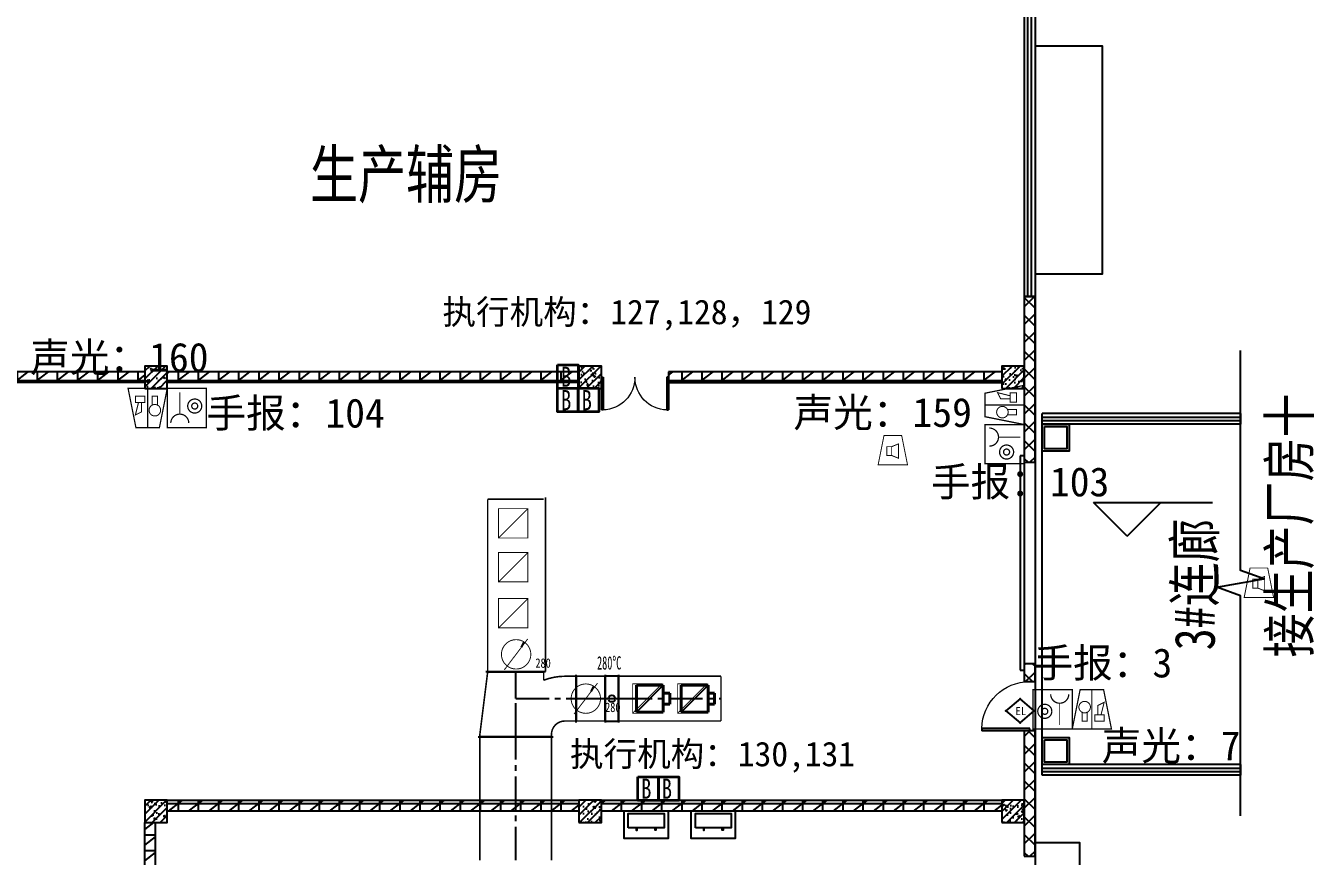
# Model space of a CAD drawing. Header units: millimetres. Extents: x -633009578 to 5705885, y -633235091 to 2571734.
# Drawn here: x 3646209 to 3674997, y 1873800 to 1892350 of the extents above; entities that cross this region are included whole.
import ezdxf
from ezdxf.enums import TextEntityAlignment as Align

# ---------------------------------------------------------------- set-up
doc = ezdxf.new("R2010")
doc.units = ezdxf.units.MM
doc.header["$LTSCALE"] = 1000
doc.header["$MEASUREMENT"] = 0
doc.linetypes.add('CENTER2', pattern=[1.125, 0.75, -0.125, 0.125, -0.125])
doc.linetypes.add('DASH', pattern=[0.35, 0.25, -0.1])
doc.layers.get('0').update_dxf_attribs({"color": 9})
for name, color, linetype in [('000000000000电气', 7, 'Continuous'), ('A-COLUM(柱)', 255, 'Continuous'), ('A-DI-E(标高)', 73, 'Continuous'), ('A-DI-S(箭头)', 76, 'Continuous'), ('A-DOOR(门）', 4, 'Continuous'), ('A-F-AREA(计算)', 5, 'Continuous'), ('A-FLOR(看线)', 8, 'Continuous'), ('A-HATH(填充)', 8, 'Continuous'), ('A-LVTY(厨卫)', 8, 'Continuous'), ('A-ROOF-G(钢构)', 25, 'Continuous'), ('A-TEXT(房间)', 243, 'Continuous'), ('A-WALL(墙)', 255, 'Continuous'), ('A-WINDOW（窗）', 4, 'Continuous'), ('DUCT-排烟中心线', 5, 'CENTER2'), ('DUCT-排烟法兰', 4, 'Continuous'), ('DUCT-排烟管', 2, 'Continuous'), ('DUCT-排烟管端线', 4, 'Continuous'), ('DUCT-排烟阀门', 7, 'Continuous'), ('DUCT-排风风口', 7, 'Continuous'), ('HVAC-water Dim-SF', 241, 'Continuous'), ('WALL', 9, 'Continuous'), ('设备-安防', 3, 'Continuous'), ('设备-消防', 3, 'Continuous')]:
    doc.layers.add(name, color=color, linetype=linetype)
doc.styles.add('_TCH', font='simhei.ttf', dxfattribs={"width": 0.75, "bigfont": 'hztxt.shx'})
doc.styles.add('_TEL_DIM', font='simhei.ttf', dxfattribs={"height": 3.5, "bigfont": 'HZTXT'})
doc.styles.add('_THVAC_DIM', font='simhei.ttf', dxfattribs={"width": 0.8, "height": 3.5, "bigfont": 'HZTXT'})
doc.styles.add('IDQSTYLE', font='simhei.ttf', dxfattribs={"width": 0.707, "bigfont": 'hztxt.shx'})
doc.styles.add('SF', font='simhei.ttf', dxfattribs={"width": 0.75, "bigfont": '@@@hztxt.shx'})
doc.styles.get("Standard").update_dxf_attribs({"font": 'simhei.ttf', "bigfont": 'hztxt.shx'})
doc.styles.add('TXT', font='simhei.ttf', dxfattribs={"width": 0.8, "bigfont": 'hztxt.shx'})
doc.styles.add('宋体', font='simhei.ttf')
pattern_1 = [(0, (1102221.475196039, 677977.5160347573), (0, 350), []), (37.875, (1102621.475196039, 677977.5160347573), (-169.61527734408, 218.0766567528281), []), (90, (1102621.475196039, 677977.5160347573), (-450, 2.755455298081545e-14), [])]
pattern_2 = [(45, (1102421.475196039, 677977.5160347573), (-200.0002033111466, 200.0002033111467), []), (135, (1102421.475196039, 677977.5160347573), (-200.0002033111467, -200.0002033111466), [])]

# ---------------------------------------------------------------- blocks, each defined once
blk = doc.blocks.new('HC001298')
at = {"color": 0, "linetype": 'Continuous', "const_width": 0.2}
blk.add_lwpolyline([(-3.125, 3.125), (3.125, 3.125), (3.125, -3.125), (-3.125, -3.125)], close=True, dxfattribs=at)
blk.add_lwpolyline([(-3.125, -3.125), (3.125, 3.125)], dxfattribs=at)
at = {"color": 0, "style": 'IDQSTYLE', "width": 0.7}
blk.add_attdef('PSFHATT', (5.125, -3.125), '', height=2.5, dxfattribs=at)
blk = doc.blocks.new('HC001303')
at = {"color": 0, "linetype": 'Continuous'}
blk.add_line((1.147673841419251, 1.538953517481514), (1.735401947549264, 2.599742189978989), dxfattribs=at)
at = {"color": 0, "linetype": 'Continuous', "const_width": 0.2}
blk.add_lwpolyline([(2.673745217742495e-14, -3.125, 0.1989123673796571), (2.209708691207992, -2.209708691207937, 0.1989123673796571), (3.125000000000028, -4.323120637516818e-16, 0.1989123673796568), (2.209708691207993, 2.209708691207993, 0.1989123673796569), (2.841876514387939e-14, 3.125, 0.1989123673796569), (-2.209708691207936, 2.209708691207994, 0.1989123673796568), (-3.124999999999972, 2.10353517373855e-15, 0.1989123673796572), (-2.209708691207937, -2.209708691207936, 0.1989123673796571)], format="xyb", close=True, dxfattribs=at)
blk.add_lwpolyline([(-2.500110713345594, -3.281016827298258), (2.47847216535268, 3.297393019579605)], dxfattribs=at)
at = {"color": 0, "style": 'IDQSTYLE', "width": 0.7}
for tag, p in [('280', (4.109408226946883, -2.854615367737885)), ('PSFHATT', (5.125000010000028, -3.281016827298258))]:
    blk.add_attdef(tag, p, '', height=2, dxfattribs=at)
blk = doc.blocks.new('HC001213')
at = {"color": 0, "linetype": 'Continuous', "const_width": 0.2}
blk.add_lwpolyline([(-1.875, 3.125), (1.875, 3.125), (3.125, -3.125), (-3.125, -3.125)], close=True, dxfattribs=at)
for points in [[(-1.293653517016746, 0.7382802506738564), (-0.243653517016746, 0.7382802506738564), (-0.243653517016746, -1.136719749326144), (-1.293653517016746, -1.136719749326144), (-1.293653517016746, 0.7382802506738564)], [(-0.243653517016746, 0.7382802506738564), (1.231346482983254, 1.338280250673856), (1.231346482983254, -1.736719749326144), (-0.243653517016746, -1.136719749326144)]]:
    blk.add_lwpolyline(points, dxfattribs=at)
at = {"color": 0, "style": 'IDQSTYLE', "width": 0.7}
blk.add_attdef('PSFHATT', (5.125, -3.125), '', height=2.5, dxfattribs=at)
blk = doc.blocks.new('HC001212')
at = {"color": 0, "linetype": 'Continuous', "const_width": 0.2}
blk.add_lwpolyline([(-1.875, 3.125), (1.875, 3.125), (3.125, -3.125), (-3.125, -3.125)], close=True, dxfattribs=at)
at = {"color": 0, "linetype": 'Continuous'}
for points, const_width in [([(0, 3.125), (0, -3.125)], 0.2), ([(-1.459485991813081, -0.8805239327332393), (-1.95948599181308, 1.119476067266761), (-0.9594859918130805, 0.619476067266761), (-0.9594859918130805, -0.8805239327332393)], 0.16), ([(-1.959485991813081, -1.880523932733239), (-1.95948599181308, -0.8805239327332393), (-0.4594859918130805, -0.8805239327332393), (-0.4594859918130805, -1.880523932733239), (-1.959485991813081, -1.880523932733239)], 0.16), ([(0.7290485194275803, -0.380523932733239), (0.7290485194281489, -1.880523932733239), (1.569048519428149, -1.880523932733239), (1.569048519430491, -0.380523932733239)], 0.16)]:
    blk.add_lwpolyline(points, dxfattribs=dict(at, const_width=const_width))
at = {"color": 0, "linetype": 'Continuous', "const_width": 0.16}
blk.add_lwpolyline([(1.799048519428144, -0.2905239327332435, 0.1989123673796631), (2.068287334970649, 0.3594760672667566, 0.1989123673796631), (1.799048519428145, 1.009476067266757, 0.1989123673796404), (1.149048519428189, 1.278714882809276, 0.1989123673796654), (0.4990485194281443, 1.009476067266757, 0.198912367379653), (0.2298097038856248, 0.3594760672667572, 0.1989123673796529), (0.4990485194281444, -0.2905239327332433, 0.1989123673796571), (1.14904851942816, -0.5597627482757622, 0.1989123673796488)], format="xyb", close=True, dxfattribs=at)
at = {"color": 0, "style": 'IDQSTYLE', "width": 0.7}
blk.add_attdef('PSFHATT', (5.125, -3.125), '', height=2.5, dxfattribs=at)
blk = doc.blocks.new('HC001208')
at = {"color": 0, "linetype": 'Continuous', "const_width": 0.2}
blk.add_lwpolyline([(-3.125, 3.125), (3.125, 3.125), (3.125, -3.125), (-3.125, -3.125)], close=True, dxfattribs=at)
blk.add_lwpolyline([(-2.560875308812533, 2.421549273106315, 0.198912367379651), (-2.13910907372117, 1.40331550819771, 0.1989123673796632), (-1.120875308812534, 0.9815492731063138, 0.1989123673796561), (-0.1026415439039181, 1.403315508197666, 0.1989123673796525), (0.3191246911874668, 2.421549273106313)], format="xyb", dxfattribs=at)
at = {"color": 0, "linetype": 'Continuous', "const_width": 0.128}
blk.add_lwpolyline([(-1.120875308812544, 0.9815492731063138), (-1.120875308812535, -2.518826738720627)], dxfattribs=at)
at = {"color": 0, "linetype": 'Continuous', "const_width": 0.2}
for points in [[(2.383210274305692, -0.3093507400644881, 0.9999999999999997), (0.1432102743056918, -0.3093507400644877, 0.9999999999999999)], [(0.7832102743056915, -0.3093507400644884, 0.9999999999999994), (1.743210274305692, -0.3093507400644881, 0.9999999999999994)]]:
    blk.add_lwpolyline(points, format="xyb", close=True, dxfattribs=at)
at = {"color": 0, "style": 'IDQSTYLE', "width": 0.7}
blk.add_attdef('PSFHATT', (5.125, -3.125), '', height=2.5, dxfattribs=at)
blk = doc.blocks.new('$equip$00002474')
for p, q in [((-0.519992380955955, 1.000000338535756e-05), (7.619048119522631e-06, 0.4400100000020757)), ((7.619048119522631e-06, -0.4399899999989429), (-0.519992380955955, 1.000000338535756e-05)), ((7.619048119522631e-06, 0.4400100000020757), (0.5200076190521941, 1.000000338535756e-05)), ((0.5200076190521941, 1.000000338535756e-05), (7.619048119522631e-06, -0.4399899999989429))]:
    blk.add_line(p, q)
at = {"const_width": 0.04}
blk.add_lwpolyline([(7.619048119522631e-06, 0.4400100000020757), (-0.519992380955955, 1.000000338535756e-05), (7.619048119522631e-06, -0.4399899999989429), (0.5200076190521941, 1.000000338535756e-05), (7.619048119522631e-06, 0.4400100000020757), (-0.519992380955955, 1.000000338535756e-05)], dxfattribs=at)
for p in [(-0.519992380955955, 1.000000338535756e-05), (7.619048119522631e-06, 0.4400100000020757), (0.5200076190521941, 1.000000338535756e-05), (7.619048119522631e-06, -0.4399899999989429)]:
    blk.add_point(p)
at = {"color": 7, "style": '_TEL_DIM'}
blk.add_attdef('$TEXT$', text='', height=0.3, dxfattribs=at).set_placement((0.02805548798642121, 0.01213281898526475), align=Align.MIDDLE_CENTER)
at = {"color": 7, "style": '_TEL_DIM', "flags": 1}
blk.add_attdef('A', text='', height=2e-05, dxfattribs=at).set_placement((0, 0), align=Align.MIDDLE_CENTER)
blk = doc.blocks.new('开水器aaa')
at = {"layer": 'A-LVTY(厨卫)'}
for points in [[(7453607.282514825, -191465.6006925891), (7454607.282514825, -191465.6006925891), (7454607.282514825, -192065.6006983465), (7453607.282514825, -192065.6006983465)], [(7454507.282514825, -191836.1650642345), (7454507.282514825, -191516.1650642345), (7453707.282514825, -191516.1650642345), (7453707.282514825, -191836.1650642345)], [(7453887.282514825, -191836.1650642345), (7453887.282514825, -191886.1650642345), (7453907.282514825, -191886.1650642345), (7453907.282514825, -191836.1650642345)], [(7454327.282514825, -191836.1650642345), (7454327.282514825, -191886.1650642345), (7454307.282514825, -191886.1650642345), (7454307.282514825, -191836.1650642345)]]:
    blk.add_lwpolyline(points, close=True, dxfattribs=at)
blk = doc.blocks.new('$DorLib2D$00000002')
for p, q in [((-0.5, -5.684341886080802e-17), (-0.5000000000000007, 0.4875)), ((-0.4750000000000007, 0.4875), (-0.5000000000000007, 0.4875)), ((-0.475, -2.842170943040401e-17), (-0.4750000000000007, 0.4875)), ((0.475, -2.842170943040401e-17), (0.4750000000000007, 0.4875)), ((0.4750000000000007, 0.4875), (0.5000000000000007, 0.4875)), ((0.5, -5.684341886080802e-17), (0.5000000000000007, 0.4875)), ((-0.5, -5.684341886080802e-17), (-0.475, -2.842170943040401e-17)), ((0.5, -5.684341886080802e-17), (0.475, -2.842170943040401e-17))]:
    blk.add_line(p, q)
at = {"lineweight": 13}
for centre, start, end in [((-0.4875, -4.263256414560601e-17), 0, 88.53071641864632), ((0.4875, -4.263256414560601e-17), 91.4692835813537, 180)]:
    blk.add_arc(centre, 0.4875, start, end, dxfattribs=at)
blk = doc.blocks.new('$DorLib2D$00000001')
for p, q in [((0.45, 0.9750000000000001), (0.5000000000000002, 0.9750000000000001)), ((0.45, 0), (0.45, 0.9750000000000001)), ((0.5, 0), (0.5, 0.9750000000000001)), ((0.5, 0), (0.45, 0))]:
    blk.add_line(p, q)
at = {"lineweight": 13}
blk.add_arc((0.475, 0), 0.975, 91.4692835813538, 180, dxfattribs=at)
blk = doc.blocks.new('$DorLib2D$00000126')
at = {"color": 0, "linetype": 'Continuous'}
for p, q in [((-0.5319999999956053, 0.5), (-0.5319999999956053, 0.900000000000091)), ((0.5320000000047003, 0.900000000000091), (0.5320000000047003, 0.5000000000002274))]:
    blk.add_line(p, q, dxfattribs=at)
at = {"color": 0, "linetype": 'DASH'}
for p, q in [((-0.5319999999956053, 0.900000000000091), (0.5320000000047003, 0.900000000000091)), ((-0.5319999999956053, 0.5), (0.5320000000047003, 0.5000000000002274))]:
    blk.add_line(p, q, dxfattribs=at)
blk = doc.blocks.new('$TCHSYS$WIN2D')
for p, q in [((-0.5, 0.5), (0.5, 0.5)), ((-0.5, 0.5), (-0.4999999999999999, -0.5)), ((0.5, 0.5), (0.4999999999999998, -0.5)), ((0.5, 0.1666666666666666), (-0.5, 0.1666666666666666)), ((0.5, -0.1666666666666667), (-0.5, -0.1666666666666667)), ((-0.4999999999999999, -0.5), (0.5, -0.5))]:
    blk.add_line(p, q)
blk = doc.blocks.new('$WINLIB2D$00000001')
at = {"color": 0}
for points in [[(-0.4999999999999964, 0.5000000000000142), (-0.4999999999999964, -0.4999999999999858)], [(-0.4999999999999964, 0.5000000000000142), (0.5000000000000036, 0.5000000000000142)], [(0.5000000000000036, -0.4999999999999858), (0.5000000000000036, 0.5000000000000142)], [(0.5000000000000036, 0.1666666666666714), (-0.4999999999999964, 0.1666666666666714)], [(0.5000000000000036, -0.1666666666666572), (-0.4999999999999964, -0.1666666666666572)], [(-0.4999999999999964, -0.4999999999999858), (0.5000000000000036, -0.4999999999999858)]]:
    blk.add_lwpolyline(points, dxfattribs=at)
blk = doc.blocks.new('_FZH')
h = blk.add_hatch()
h.set_pattern_fill('钢筋混凝土', color=256, scale=0.1, style=0)
h.set_pattern_definition([(45, (0, 0), (-0.1767766952966369, 0.1767766952966369), []), (50, (0, 0), (0.7172601826007535, -0.06275213498259512), [0.07500000000000001, -0.8250000000000001]), (355, (0, 0), (-0.138751333613, 0.7521921337000119), [0.06, -0.66]), (100.4514, (0.05977168000000001, -0.00522934), (0.5785093817140216, 0.6894395420609536), [0.06374019, -0.701142112]), (46.1842, (0, 0.2), (1.067241048625645, -0.1655190143290181), [0.1125, -1.2375]), (96.6356, (0.088936745, 0.186206693), (0.9346627055487033, 0.9741178709004418), [0.095610288, -1.051713]), (351.1842, (0, 0.2), (0.9346619451336272, 0.9741186009253247), [0.09000000000000001, -0.9900000000000001]), (21, (0.1, 0.15), (0.5969070521184617, -0.4026188906653388), [0.07500000000000001, -0.8250000000000001]), (326, (0.1, 0.15), (0.2433153319215824, 0.7251500450468529), [0.06, -0.66]), (71.4514, (0.149742233, 0.116448394), (0.84022262858149, 0.3225304967099524), [0.06374019, -0.701142112]), (37.50000000000001, (0, 0), (0.01215985531729062, 0.3328938538313115), [0, -0.652, 0, -0.67, 0, -0.6625000000000001]), (7.499999999999999, (0, 0), (0.2630695374421486, 0.3944117118823603), [0, -0.382, 0, -0.637, 0, -0.2525]), (-32.5, (-0.223, 0), (0.533822436172409, -0.02255487173437976), [0, -0.25, 0, -0.78, 0, -1.035]), (-42.5, (-0.323, 0), (0.5831861693423862, 0.1001049823323177), [0, -0.325, 0, -0.518, 0, -0.735])])
h.paths.add_polyline_path([(-0.5, -0.5), (0.5, -0.5), (0.5, 0.5), (-0.5, 0.5)])
blk.add_lwpolyline([(-0.5, -0.5), (0.5, -0.5), (0.5, 0.5), (-0.5, 0.5)], close=True)
blk = doc.blocks.new('$风口$00000116')
blk.add_line((-100, 100), (100, -100))
at = {"lineweight": 40}
for p, q in [((100, 100), (-100, 100)), ((-100, 100), (-100, -100)), ((100, -100), (100, 100)), ((-100, -100), (100, -100)), ((-41.83000000000175, -100), (-41.83000000000175, -148.9999999999982)), ((-41.83000000000175, -148.9999999999982), (41.83000000000175, -148.9999999999982)), ((41.83000000000175, -148.9999999999982), (41.83000000000175, -100))]:
    blk.add_line(p, q, dxfattribs=at)
blk = doc.blocks.new('00000594Cent')
at = {"lineweight": -2}
blk.add_line((-218.75, 1.4210854715202e-14), (218.75, 1.4210854715202e-14), dxfattribs=at)
at = {"color": 0, "linetype": 'ByBlock', "lineweight": -2}
blk.add_circle((0, 1.4210854715202e-14), 125, dxfattribs=at)
blk = doc.blocks.new('00000594Body')
at = {"color": 0, "linetype": 'ByBlock', "lineweight": -2}
for p, q in [((-250, -500), (-249.9999999999964, 500)), ((250, 500), (-250, 500)), ((250, -500), (250.0000000000036, 500)), ((-250, -500), (250, -500))]:
    blk.add_line(p, q, dxfattribs=at)

msp = doc.modelspace()

# ---------------------------------------------------------------- hatches: boundary and pattern name
at = {"layer": 'A-HATH(填充)'}
h = msp.add_hatch(dxfattribs=at)
h.set_pattern_fill('多孔材料', color=256, scale=100, style=0)
h.set_pattern_definition(pattern_2)
h.paths.add_polyline_path([(3668519.994031753, 1886299.596922615), (3668519.994031753, 1882599.596922615), (3668759.994031753, 1882599.596922615), (3668759.994031753, 1886299.596922615)])
h = msp.add_hatch(dxfattribs=at)
h.set_pattern_fill('空心砖', color=256, scale=100, style=0)
h.set_pattern_definition(pattern_1)
h.paths.add_polyline_path([(3640169.994031749, 1884619.596922424), (3640169.994031749, 1884379.596922424), (3648869.994031749, 1884379.596922424), (3648869.994031749, 1884619.596922424)])
h = msp.add_hatch(dxfattribs=at)
h.set_pattern_fill('空心砖', color=256, scale=100, style=0)
h.set_pattern_definition(pattern_1)
h.paths.add_polyline_path([(3649369.994031749, 1884619.596922424), (3649369.994031749, 1884379.596922424), (3658569.994031749, 1884379.596922424), (3658569.994031749, 1884619.596922424)])
h = msp.add_hatch(dxfattribs=at)
h.set_pattern_fill('空心砖', color=256, scale=100, style=0)
h.set_pattern_definition(pattern_1)
h.paths.add_polyline_path([(3668019.994031749, 1884619.596922424), (3660569.994031488, 1884619.596922421), (3660569.994031488, 1884379.596922421), (3668019.994031749, 1884379.596922424)])
h = msp.add_hatch(dxfattribs=at)
h.set_pattern_fill('多孔材料', color=256, scale=100, style=0)
h.set_pattern_definition(pattern_2)
h.paths.add_polyline_path([(3668519.994031753, 1878099.596922615), (3668519.994031753, 1877699.596922615), (3668759.994031753, 1877699.596922615), (3668759.994031753, 1878099.596922615)])
h = msp.add_hatch(dxfattribs=at)
h.set_pattern_fill('多孔材料', color=256, scale=100, style=0)
h.set_pattern_definition(pattern_2)
h.paths.add_polyline_path([(3668519.994031753, 1876599.596922615), (3668519.994031753, 1873799.596893623), (3668759.994031753, 1873799.596893624), (3668759.994031753, 1876599.596922615)])
h = msp.add_hatch(dxfattribs=at)
h.set_pattern_fill('空心砖', color=256, scale=100, style=0)
h.set_pattern_definition(pattern_1)
h.paths.add_polyline_path([(3649369.994031749, 1875044.596922277), (3649369.994031749, 1874804.596922276), (3658569.994031749, 1874804.596922307), (3658569.994031749, 1875044.596922307)])
h = msp.add_hatch(dxfattribs=at)
h.set_pattern_fill('空心砖', color=256, scale=100, style=0)
h.set_pattern_definition(pattern_1)
h.paths.add_polyline_path([(3659069.994031749, 1875044.596922308), (3659069.994031749, 1874804.596922308), (3668019.994031749, 1874804.596922308), (3668019.994031749, 1875044.596922308)])
h = msp.add_hatch(dxfattribs=at)
h.set_pattern_fill('空心砖', color=256, scale=100, style=0)
h.set_pattern_definition(pattern_1)
h.paths.add_polyline_path([(3649109.994031752, 1874549.596922424), (3648869.994031749, 1874549.596922424), (3648869.994031748, 1867349.596922422), (3649109.994031752, 1867589.596922423)])

# ---------------------------------------------------------------- linework, layer by layer
at = {"layer": '000000000000电气', "color": 1, "lineweight": 35}
for points in [[(3658093.537051551, 1884775.210535218), (3658553.875077345, 1884775.210535218), (3658553.875077345, 1884246.868028341), (3658093.537051551, 1884246.868028341)], [(3658093.537051551, 1884252.09914227), (3658553.875077345, 1884252.09914227), (3658553.875077345, 1883723.756635393), (3658093.537051551, 1883723.756635393)], [(3658553.875077345, 1884252.09914227), (3659014.21310314, 1884252.09914227), (3659014.21310314, 1883723.756635393), (3658553.875077345, 1883723.756635393)], [(3659883.613664958, 1875572.939429196), (3660343.951690753, 1875572.939429196), (3660343.951690753, 1875044.596922318), (3659883.613664958, 1875044.596922318)], [(3660343.951690753, 1875572.939429196), (3660804.289716547, 1875572.939429196), (3660804.289716547, 1875044.596922318), (3660343.951690753, 1875044.596922318)]]:
    msp.add_lwpolyline(points, close=True, dxfattribs=at)
at = {"layer": 'A-DI-E(标高)'}
for p, q in [((3670818.436187221, 1880951.016034757), (3670068.436187221, 1881701.016034757)), ((3670068.436187221, 1881701.016034757), (3672727.430693105, 1881701.016034757)), ((3670818.436187221, 1880951.016034757), (3671568.436187221, 1881701.016034757))]:
    msp.add_line(p, q, dxfattribs=at)
at = {"layer": 'A-DI-S(箭头)'}
msp.add_lwpolyline([(3673347.814880404, 1874699.596922423), (3673347.814880406, 1879618.346922423), (3672822.814880406, 1879809.431295413), (3673872.814880406, 1879994.574625157), (3673347.814880406, 1880180.846922423), (3673347.814880409, 1885099.596922423)], dxfattribs=at)
at = {"layer": 'A-DOOR(门）'}
for p, q in [((3668759.994031749, 1882599.596922394), (3668759.994031749, 1878099.596922394)), ((3668759.994031749, 1877699.596922208), (3668759.994031749, 1876599.596922208))]:
    msp.add_line(p, q, dxfattribs=at)
at = {"layer": 'A-F-AREA(计算)'}
msp.add_lwpolyline([(3534479.971570265, 1991839.59697076), (3668759.971570265, 1991839.59697076), (3668759.971570265, 1855759.59697076), (3534479.971570265, 1855759.59697076)], close=True, dxfattribs=at)
at = {"layer": 'A-FLOR(看线)'}
for points in [[(3668759.994031747, 1891899.596922421), (3670259.994031749, 1891899.596922421), (3670259.994031751, 1886799.596922421), (3668759.994031749, 1886799.596922421)], [(3668919.994031747, 1876399.596922393), (3668919.994031747, 1882899.596922396)], [(3668759.994031744, 1871699.596923719), (3669759.994031731, 1871699.596923721), (3669759.994031744, 1874099.597417979), (3668759.994031744, 1874099.596923897)]]:
    msp.add_lwpolyline(points, dxfattribs=at)
at = {"layer": 'A-ROOF-G(钢构)'}
for points in [[(3668919.994031747, 1883449.596922395), (3669519.994031747, 1883449.596922395), (3669519.994031747, 1882849.596922395), (3668919.994031747, 1882849.596922395)], [(3668969.994031747, 1883399.596922395), (3669469.994031747, 1883399.596922395), (3669469.994031747, 1882899.596922395), (3668969.994031747, 1882899.596922395)], [(3668919.994031747, 1876449.596922392), (3669519.994031747, 1876449.596922392), (3669519.994031747, 1875849.596922392), (3668919.994031747, 1875849.596922392)], [(3668969.994031747, 1876399.596922392), (3669469.994031747, 1876399.596922392), (3669469.994031747, 1875899.596922392), (3668969.994031747, 1875899.596922392)]]:
    msp.add_lwpolyline(points, close=True, dxfattribs=at)
at = {"layer": 'A-WALL(墙)'}
for p, q in [((3648869.994031977, 1884619.596922421), (3640169.994031977, 1884619.596922392)), ((3658569.994031977, 1884619.596922422), (3649369.994031976, 1884619.596922417)), ((3668019.994031749, 1884619.596922424), (3660569.994031488, 1884619.596922421)), ((3660569.994031488, 1884619.596922421), (3660569.994031488, 1884379.596922421)), ((3648869.994031977, 1884379.596922421), (3640169.994031977, 1884379.596922452)), ((3658569.994031977, 1884379.596922422), (3649369.994031976, 1884379.596922423)), ((3660569.994031488, 1884379.596922421), (3668019.994031749, 1884379.596922424)), ((3668919.994031747, 1883449.596922395), (3668919.994031747, 1883689.596922395)), ((3673347.814880408, 1883449.596922395), (3673347.814880408, 1883689.596922395)), ((3668919.994031747, 1875609.596922392), (3668919.994031747, 1875849.596922392)), ((3673347.814880405, 1875609.596922392), (3673347.814880405, 1875849.596922392)), ((3658569.994031977, 1875044.596922333), (3649369.994031, 1875044.596922313)), ((3668019.994031977, 1875044.596922344), (3659069.994031977, 1875044.596922316)), ((3658569.994031977, 1874804.596922321), (3649369.994031, 1874804.59692228)), ((3668019.994031977, 1874804.596922344), (3659069.994031977, 1874804.596922269)), ((3648869.994031748, 1867349.596922422), (3648869.994031754, 1874549.596922453)), ((3649109.994031752, 1867589.596922423), (3649109.994031699, 1874549.596922453))]:
    msp.add_line(p, q, dxfattribs=at)
at = {"layer": 'DUCT-排烟中心线', "color": 8}
for p, q in [((3657155.57807605, 1877319.769935513), (3657155.57807605, 1877919.769935513)), ((3657155.57807605, 1876469.769935513), (3657155.57807605, 1877319.769935513)), ((3657155.57807605, 1877319.769935513), (3658505.57807605, 1877319.769935513)), ((3658505.778076049, 1877319.769935513), (3659155.030683874, 1877319.769935513)), ((3659455.430683873, 1877319.769935513), (3661742.444031593, 1877319.769935513)), ((3657155.57807605, 1873708.866781539), (3657155.57807605, 1876469.569935513))]:
    msp.add_line(p, q, dxfattribs=at)
at = {"layer": 'DUCT-排烟法兰', "color": 8}
for p, q in [((3657820.57807605, 1877919.869935513), (3656490.57807605, 1877919.869935513)), ((3658505.67807605, 1876789.769935513), (3658505.67807605, 1877849.769935513)), ((3659155.130683873, 1877849.769935513), (3659155.130683873, 1876789.769935513)), ((3659455.330683874, 1877849.769935513), (3659455.330683874, 1876789.769935513)), ((3656315.57807605, 1876469.669935513), (3657995.57807605, 1876469.669935513))]:
    msp.add_line(p, q, dxfattribs=at)
at = {"layer": 'DUCT-排烟管', "color": 8, "const_width": 35}
for points in [[(3656530.57807605, 1881774.50293815), (3656530.57807605, 1879013.799784177)], [(3657780.57807605, 1881774.50293815), (3656530.57807605, 1881774.50293815)], [(3657820.57807605, 1881817.205909003), (3657820.57807605, 1879056.50275503)], [(3656530.57807605, 1880680.473089487), (3656530.57807605, 1877919.769935513)], [(3657820.57807605, 1880680.573089486), (3657820.57807605, 1877919.869935513)], [(3656530.57807605, 1877919.769935513), (3656355.57807605, 1876519.769935513)], [(3657780.57807605, 1877729.883566541), (3657780.57807605, 1877919.769935513)], [(3658505.57807605, 1877819.769935513), (3658255.57807605, 1877819.769935513)], [(3659155.030683874, 1877819.769935513), (3658505.778076049, 1877819.769935513)], [(3659155.230683873, 1877819.769935513), (3659455.230683873, 1877819.769935513)], [(3661742.444031593, 1877819.769935513), (3659455.430683873, 1877819.769935513)], [(3661742.444031593, 1876819.769935513), (3661742.444031593, 1877819.769935513)], [(3658255.57807605, 1876819.769935513), (3658505.57807605, 1876819.769935513)], [(3658505.778076049, 1876819.769935513), (3659155.030683874, 1876819.769935513)], [(3659455.230683873, 1876819.769935513), (3659155.230683873, 1876819.769935513)], [(3659455.430683873, 1876819.769935513), (3661742.444031593, 1876819.769935513)], [(3656355.57807605, 1876519.769935513), (3656355.57807605, 1876469.769935513)], [(3656355.57807605, 1876469.569935513), (3656355.57807605, 1873708.866781539)], [(3657955.57807605, 1876469.769935513), (3657955.57807605, 1876519.769935513)], [(3657955.57807605, 1873708.866781539), (3657955.57807605, 1876469.569935513)]]:
    msp.add_lwpolyline(points, dxfattribs=at)
for points in [[(3658255.57807605, 1877819.769935513, 0.09378501248144451), (3657780.57807605, 1877729.883566541)], [(3658255.57807605, 1876819.769935513, 0.4142135623733222), (3657955.57807605, 1876519.769935513)]]:
    msp.add_lwpolyline(points, format="xyb", dxfattribs=at)
at = {"layer": 'DUCT-排烟管端线', "color": 8}
for p, q in [((3656530.57807605, 1877919.969935513), (3657780.57807605, 1877919.969935513)), ((3657780.57807605, 1877919.769935513), (3656530.57807605, 1877919.769935513)), ((3658505.57807605, 1876819.769935513), (3658505.57807605, 1877819.769935513)), ((3658505.778076049, 1877819.769935513), (3658505.778076049, 1876819.769935513)), ((3659155.030683874, 1876819.769935513), (3659155.030683874, 1877819.769935513)), ((3659155.230683873, 1877819.769935513), (3659155.230683873, 1876819.769935513)), ((3659455.230683873, 1877819.769935513), (3659455.230683873, 1876819.769935513)), ((3659455.430683873, 1877819.769935513), (3659455.430683873, 1876819.769935513)), ((3656355.57807605, 1876469.769935513), (3657955.57807605, 1876469.769935513)), ((3657955.57807605, 1876469.569935513), (3656355.57807605, 1876469.569935513))]:
    msp.add_line(p, q, dxfattribs=at)
at = {"layer": 'WALL'}
for p, q in [((3668519.994031753, 1886299.596922615), (3668519.994031753, 1882599.596922615)), ((3668759.994031753, 1886299.596922615), (3668519.994031753, 1886299.596922615)), ((3668759.994031753, 1882599.596922615), (3668759.994031753, 1886299.596922615)), ((3668519.994031753, 1882599.596922615), (3668759.994031753, 1882599.596922615)), ((3668519.994031753, 1878099.596922615), (3668519.994031753, 1877699.596922615)), ((3668759.994031753, 1878099.596922615), (3668519.994031753, 1878099.596922615)), ((3668759.994031753, 1877699.596922615), (3668759.994031753, 1878099.596922615)), ((3668519.994031753, 1877699.596922615), (3668759.994031753, 1877699.596922615)), ((3668519.994031753, 1876599.596922615), (3668519.994031753, 1873799.596893623)), ((3668759.994031753, 1876599.596922615), (3668519.994031753, 1876599.596922615)), ((3668759.994031753, 1873799.596893624), (3668759.994031753, 1876599.596922615)), ((3668519.994031753, 1873799.596893623), (3668759.994031753, 1873799.596893624))]:
    msp.add_line(p, q, dxfattribs=at)

# ---------------------------------------------------------------- block references
at = {"layer": 'A-COLUM(柱)', "xscale": 500, "yscale": 500, "zscale": 500}
for p in [(3649119.994031749, 1884499.596922424), (3658819.994031749, 1884499.596922424), (3668269.994031749, 1884499.596922424), (3649119.994031749, 1874799.596922424), (3658819.994031749, 1874799.596922424), (3668269.994031749, 1874799.596922424)]:
    msp.add_blockref('_FZH', p, dxfattribs=at)
at = {"layer": 'A-DOOR(门）', "extrusion": (0, 0, -1), "xscale": 1500, "yscale": 1500, "zscale": 1500, "rotation": 180}
msp.add_blockref('$DorLib2D$00000002', (-3659819.994031977, 1884499.596922424), dxfattribs=at)
at = {"layer": 'A-DOOR(门）', "rotation": 89.99999999999999}
for name, p, xscale, yscale, zscale in [('$DorLib2D$00000126', (3668639.994031749, 1880349.596922394), -4500, 240, 4500), ('$DorLib2D$00000001', (3668639.994031749, 1877149.596922208), -1100, 1100, 1100)]:
    msp.add_blockref(name, p, dxfattribs=dict(at, xscale=xscale, yscale=yscale, zscale=zscale))
at = {"layer": 'A-LVTY(厨卫)', "xscale": -1}
for p in [(11114177.2765468, 2066270.197614898), (11115677.2765468, 2066270.197614898)]:
    msp.add_blockref('开水器aaa', p, dxfattribs=at)
at = {"layer": 'A-WINDOW（窗）', "xscale": -36000, "yscale": 240, "zscale": 36000, "rotation": 89.99999999999999}
msp.add_blockref('$TCHSYS$WIN2D', (3668639.994031749, 1904299.596922364), dxfattribs=at)
at = {"layer": 'A-WINDOW（窗）', "extrusion": (0, 0, -1), "xscale": 4427.820848657517, "yscale": 240, "zscale": 4427.820848657517}
for p in [(-3671133.904456075, 1883569.596922395), (-3671133.904456075, 1875729.596922392)]:
    msp.add_blockref('$WINLIB2D$00000001', p, dxfattribs=at)
at = {"layer": 'DUCT-排烟阀门', "color": 8, "xscale": 0.6}
msp.add_blockref('00000594Body', (3659305.230683873, 1877319.769935513, 3000), dxfattribs=at)
at = {"layer": 'DUCT-排烟阀门', "color": 8, "xscale": 0.6, "yscale": 0.6}
msp.add_blockref('00000594Cent', (3659305.230683873, 1877319.769935513, 3000), dxfattribs=at)
at = {"layer": 'DUCT-排风风口', "color": 8, "xscale": 3, "yscale": 3, "rotation": 90}
for p in [(3660152.533182553, 1877319.769935513, 2600), (3661152.533182553, 1877319.769935513, 2600)]:
    msp.add_blockref('$风口$00000116', p, dxfattribs=at)
at = {"layer": '设备-安防'}
ref = msp.add_blockref('$equip$00002474', (3668424.075326228, 1877049.762174923), dxfattribs=dict(at, xscale=-607.5, yscale=607.5, zscale=607.5, rotation=180))
ref.add_attrib('$TEXT$', 'EL', dxfattribs={"layer": '0', "color": 7, "height": 182.25, "style": '_TEL_DIM'}).set_placement((3668441.119035029, 1877042.391487438), align=Align.MIDDLE_CENTER)
at = {"layer": '设备-消防', "xscale": -140, "yscale": 140, "zscale": 140}
for name, p, rotation in [('HC001212', (3648932.494031748, 1883812.096922424), 180), ('HC001208', (3649807.494031748, 1883812.096922424), 180), ('HC001212', (3668080.433609781, 1883879.713278044), 89.99999999999993), ('HC001208', (3668080.433609781, 1883004.713278044), 89.99999999999993), ('HC001208', (3669154.12446047, 1877079.722083103), 359.9999999999999), ('HC001212', (3670029.12446047, 1877079.722083103), 359.9999999999999)]:
    msp.add_blockref(name, p, dxfattribs=dict(at, rotation=rotation))
at = {"layer": '设备-消防', "xscale": 105, "yscale": 105, "zscale": 105}
for name, p in [('HC001213', (3665582.23981145, 1882870.721922424)), ('HC001298', (3657098.620103301, 1881235.452945839)), ('HC001298', (3657098.620103301, 1880255.027594625)), ('HC001213', (3673760.73981145, 1879909.221922424)), ('HC001298', (3657099.926184833, 1879226.5)), ('HC001298', (3660096.88129133, 1877319.769935519, 2600)), ('HC001298', (3661102.5, 1877319.769935519, 2600))]:
    msp.add_blockref(name, p, dxfattribs=at)
at = {"layer": '设备-消防', "color": 8, "xscale": 105, "yscale": 105, "zscale": 105}
msp.add_blockref('HC001298', (3657099.926184833, 1879226.5, 2600), dxfattribs=at)
at = {"layer": '设备-消防'}
ref = msp.add_blockref('HC001303', (3657165.539559932, 1878309.10720998), dxfattribs=dict(at, xscale=105, yscale=105, zscale=105))
ref.add_attrib('280', '280', (3657597.027423761, 1878009.372596368), dxfattribs={"layer": '0', "color": 0, "height": 210, "width": 0.8})
ref = msp.add_blockref('HC001303', (3658723, 1877319.769935519, 2600), dxfattribs=dict(at, xscale=105, yscale=105, zscale=105))
ref.add_attrib('280', '280', (3659154.487863829, 1877020.035321906, 2600), dxfattribs={"layer": '0', "color": 0, "height": 210, "width": 0.8})

# ---------------------------------------------------------------- texts
at = {"layer": '000000000000电气', "color": 20, "lineweight": 35, "true_color": 0xff5500, "style": '宋体'}
for s, p in [('执行机构：127,128，129', (3655519.904497223, 1885683.273036859)), ('执行机构：130,131', (3658368.028954041, 1875808.132232024))]:
    msp.add_text(s, height=550, dxfattribs=at).set_placement(p)
at = {"layer": '000000000000电气', "color": 5, "lineweight": 35, "style": '宋体'}
for s, p in [('声光：160', (3646306.330514416, 1884619.596922412)), ('声光：159', (3663362.619164115, 1883388.412889644)), ('声光：7', (3670249.317823652, 1875943.942870884))]:
    msp.add_text(s, height=650, dxfattribs=at).set_placement(p)
at = {"layer": '000000000000电气', "color": 2, "lineweight": 35, "style": '宋体'}
for s, p in [('手报：104', (3650244.994031748, 1883374.596922424)), ('手报：103', (3666432.526323114, 1881837.979017455)), ('手报：3', (3668723.411117176, 1877793.9428707))]:
    msp.add_text(s, height=650, dxfattribs=at).set_placement(p)
at = {"layer": 'A-TEXT(房间)', "style": '_TCH', "width": 0.75}
msp.add_text('生产辅房', height=1050, dxfattribs=at).set_placement((3652557.728324259, 1888504.290760442))
at = {"layer": 'A-TEXT(房间)', "style": 'TXT', "width": 0.8}
for s, p in [('接生产厂房十', (3674890.639388924, 1878240.666899138)), ('3#连廊', (3672776.423105469, 1878400.570426972))]:
    msp.add_text(s, height=900, rotation=90, dxfattribs=at).set_placement(p)
at = {"layer": 'DUCT-排烟阀门', "color": 8, "style": '_THVAC_DIM', "width": 0.5647058823529412}
msp.add_text('280%%dC', height=297.5, dxfattribs=at).set_placement((3658973.230683873, 1877969.769935513, 3000))
at = {"layer": 'HVAC-water Dim-SF', "linetype": 'Continuous', "style": 'SF', "width": 0.75}
for p in [(3658168.422715371, 1884285.364688637, 5600), (3658168.422715371, 1883762.253295689, 5600), (3658628.760741165, 1883762.253295689, 5600), (3659958.499328778, 1875083.093582615, 5600), (3660418.837354572, 1875083.093582615, 5600)]:
    msp.add_text('B', height=450, dxfattribs=at).set_placement(p)

doc.saveas('drawing.dxf')
